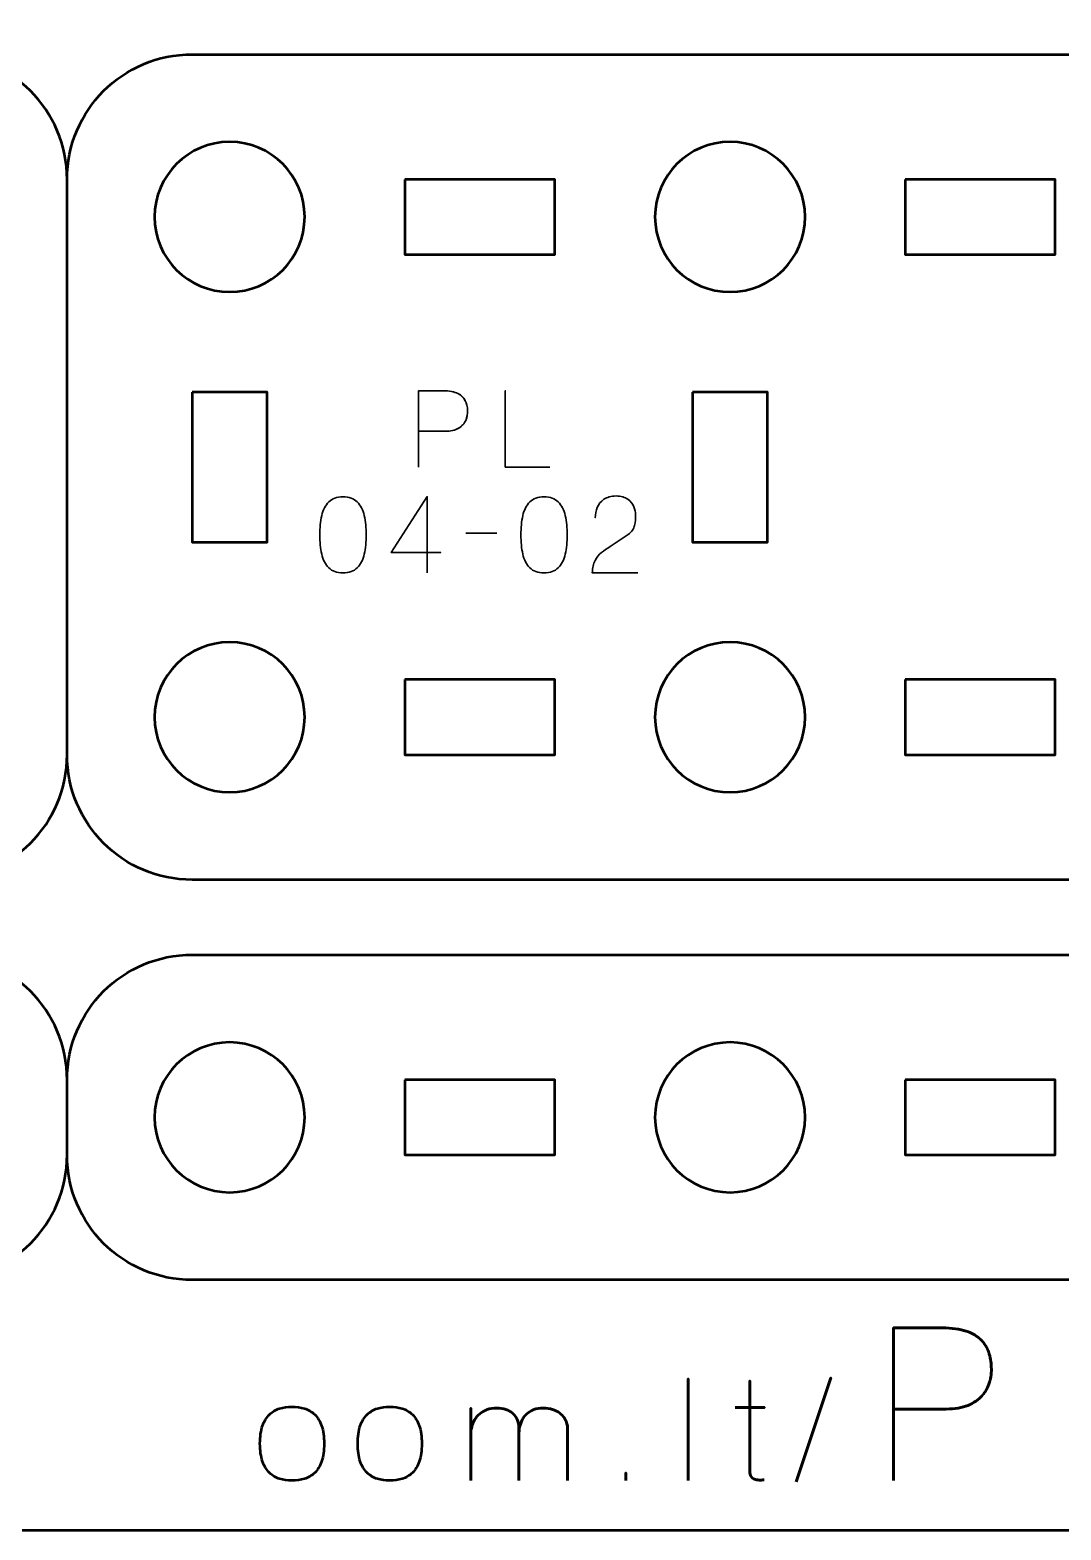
# Model space of a CAD drawing. Header units: centimetres. Extents: x -17.9 to -3.1, y -25.3 to -4.3.
# Drawn here: x -10.65 to -6.53, y -25.35 to -19.35 of the extents above; entities that cross this region are included whole.
import ezdxf

# ---------------------------------------------------------------- set-up
doc = ezdxf.new("R2010")
doc.units = ezdxf.units.CM
doc.header["$MEASUREMENT"] = 0
doc.layers.add('Layer 1', color=7, linetype='Continuous')

msp = doc.modelspace()

# ---------------------------------------------------------------- linework, layer by layer
at = {"layer": 'Layer 1', "color": 22, "lineweight": 53}
msp.add_open_spline([(-17.90003, -24.8499), (-17.90003, -24.8499), (-17.90003, -4.84994), (-17.90003, -4.84994), (-17.90003, -4.84994), (-17.90003, -4.57297), (-17.67694, -4.34998), (-17.39994, -4.34998), (-17.39994, -4.34998), (-17.39994, -4.34998), (-3.60007, -4.34998), (-3.60007, -4.34998), (-3.60007, -4.34998), (-3.32293, -4.34998), (-3.09997, -4.57297), (-3.09997, -4.84994), (-3.09997, -4.84994), (-3.09997, -4.84994), (-3.09997, -24.8499), (-3.09997, -24.8499), (-3.09997, -24.8499), (-3.09997, -25.1269), (-3.32293, -25.34999), (-3.60007, -25.34999), (-3.60007, -25.34999), (-3.60007, -25.34999), (-17.39994, -25.34999), (-17.39994, -25.34999), (-17.39994, -25.34999), (-17.67694, -25.34999), (-17.90003, -25.1269), (-17.90003, -24.8499)], degree=3, knots=[0, 0, 0, 0, 0.125, 0.125, 0.125, 0.125, 0.25, 0.25, 0.25, 0.25, 0.375, 0.375, 0.375, 0.375, 0.5, 0.5, 0.5, 0.5, 0.625, 0.625, 0.625, 0.625, 0.75, 0.75, 0.75, 0.75, 0.875, 0.875, 0.875, 0.875, 1, 1, 1, 1], dxfattribs=at)
at = {"layer": 'Layer 1', "color": 2, "lineweight": 53}
for points, knots in [([(-17.29992, -19.45002), (-17.29992, -19.45002), (-10.99996, -19.45002), (-10.99996, -19.45002), (-10.99996, -19.45002), (-10.72299, -19.45002), (-10.5, -19.67312), (-10.5, -19.95012), (-10.5, -19.95012), (-10.5, -19.95012), (-10.5, -22.25004), (-10.5, -22.25004), (-10.5, -22.25004), (-10.5, -22.52705), (-10.72299, -22.75), (-10.99996, -22.75), (-10.99996, -22.75), (-10.99996, -22.75), (-17.29992, -22.75), (-17.29992, -22.75), (-17.29992, -22.75), (-17.57692, -22.75), (-17.80001, -22.52705), (-17.80001, -22.25004), (-17.80001, -22.25004), (-17.80001, -22.25004), (-17.80001, -19.95012), (-17.80001, -19.95012), (-17.80001, -19.95012), (-17.80001, -19.67312), (-17.57692, -19.45002), (-17.29992, -19.45002)], [0, 0, 0, 0, 0.125, 0.125, 0.125, 0.125, 0.25, 0.25, 0.25, 0.25, 0.375, 0.375, 0.375, 0.375, 0.5, 0.5, 0.5, 0.5, 0.625, 0.625, 0.625, 0.625, 0.75, 0.75, 0.75, 0.75, 0.875, 0.875, 0.875, 0.875, 1, 1, 1, 1]), ([(-10.50001, -19.95012), (-10.50001, -19.67312), (-10.27692, -19.45002), (-9.99992, -19.45002), (-9.99992, -19.45002), (-9.99992, -19.45002), (-3.69996, -19.45002), (-3.69996, -19.45002), (-3.69996, -19.45002), (-3.42299, -19.45002), (-3.2, -19.67312), (-3.2, -19.95012), (-3.2, -19.95012), (-3.2, -19.95012), (-3.2, -22.25004), (-3.2, -22.25004), (-3.2, -22.25004), (-3.2, -22.52705), (-3.42299, -22.75), (-3.69996, -22.75), (-3.69996, -22.75), (-3.69996, -22.75), (-9.99992, -22.75), (-9.99992, -22.75), (-9.99992, -22.75), (-10.27692, -22.75), (-10.50001, -22.52705), (-10.50001, -22.25004)], [0, 0, 0, 0, 0.1428571, 0.1428571, 0.1428571, 0.1428571, 0.2857143, 0.2857143, 0.2857143, 0.2857143, 0.4285714, 0.4285714, 0.4285714, 0.4285714, 0.5714286, 0.5714286, 0.5714286, 0.5714286, 0.7142857, 0.7142857, 0.7142857, 0.7142857, 0.8571429, 0.8571429, 0.8571429, 0.8571429, 1, 1, 1, 1]), ([(-17.29992, -23.05), (-17.29992, -23.05), (-10.99995, -23.05), (-10.99995, -23.05), (-10.99995, -23.05), (-10.72298, -23.05), (-10.49999, -23.27309), (-10.49999, -23.55009), (-10.49999, -23.55009), (-10.49999, -23.55009), (-10.49999, -23.8501), (-10.49999, -23.8501), (-10.49999, -23.8501), (-10.49999, -24.12706), (-10.72298, -24.35002), (-10.99995, -24.35002), (-10.99995, -24.35002), (-10.99995, -24.35002), (-17.29992, -24.35002), (-17.29992, -24.35002), (-17.29992, -24.35002), (-17.57692, -24.35002), (-17.80001, -24.12706), (-17.80001, -23.8501), (-17.80001, -23.8501), (-17.80001, -23.8501), (-17.80001, -23.55009), (-17.80001, -23.55009), (-17.80001, -23.55009), (-17.80001, -23.27309), (-17.57692, -23.05), (-17.29992, -23.05)], [0, 0, 0, 0, 0.125, 0.125, 0.125, 0.125, 0.25, 0.25, 0.25, 0.25, 0.375, 0.375, 0.375, 0.375, 0.5, 0.5, 0.5, 0.5, 0.625, 0.625, 0.625, 0.625, 0.75, 0.75, 0.75, 0.75, 0.875, 0.875, 0.875, 0.875, 1, 1, 1, 1]), ([(-10.50001, -23.55009), (-10.50001, -23.27309), (-10.27692, -23.05), (-9.99992, -23.05), (-9.99992, -23.05), (-9.99992, -23.05), (-3.69995, -23.05), (-3.69995, -23.05), (-3.69995, -23.05), (-3.42298, -23.05), (-3.19999, -23.27309), (-3.19999, -23.55009), (-3.19999, -23.55009), (-3.19999, -23.55009), (-3.19999, -23.8501), (-3.19999, -23.8501), (-3.19999, -23.8501), (-3.19999, -24.12706), (-3.42298, -24.35002), (-3.69995, -24.35002), (-3.69995, -24.35002), (-3.69995, -24.35002), (-9.99992, -24.35002), (-9.99992, -24.35002), (-9.99992, -24.35002), (-10.27692, -24.35002), (-10.50001, -24.12706), (-10.50001, -23.8501)], [0, 0, 0, 0, 0.1428571, 0.1428571, 0.1428571, 0.1428571, 0.2857143, 0.2857143, 0.2857143, 0.2857143, 0.4285714, 0.4285714, 0.4285714, 0.4285714, 0.5714286, 0.5714286, 0.5714286, 0.5714286, 0.7142857, 0.7142857, 0.7142857, 0.7142857, 0.8571429, 0.8571429, 0.8571429, 0.8571429, 1, 1, 1, 1])]:
    msp.add_open_spline(points, degree=3, knots=knots, dxfattribs=at)
at = {"layer": 'Layer 1', "lineweight": 53}
for points in [[(-9.54998, -20.10005), (-9.54998, -20.26582), (-9.68421, -20.40005), (-9.84999, -20.40005), (-9.84999, -20.40005), (-10.01565, -20.40005), (-10.14999, -20.26582), (-10.14999, -20.10005), (-10.14999, -20.10005), (-10.14999, -19.93439), (-10.01565, -19.80005), (-9.84999, -19.80005), (-9.84999, -19.80005), (-9.68421, -19.80005), (-9.54998, -19.93439), (-9.54998, -20.10005)], [(-7.54992, -20.10005), (-7.54992, -20.26582), (-7.68429, -20.40005), (-7.84992, -20.40005), (-7.84992, -20.40005), (-8.01569, -20.40005), (-8.14992, -20.26582), (-8.14992, -20.10005), (-8.14992, -20.10005), (-8.14992, -19.93439), (-8.01569, -19.80005), (-7.84992, -19.80005), (-7.84992, -19.80005), (-7.68429, -19.80005), (-7.54992, -19.93439), (-7.54992, -20.10005)], [(-9.14997, -19.95012), (-9.14997, -19.95012), (-8.54997, -19.95012), (-8.54997, -19.95012), (-8.54997, -19.95012), (-8.54997, -19.95012), (-8.54997, -20.25012), (-8.54997, -20.25012), (-8.54997, -20.25012), (-8.54997, -20.25012), (-9.14997, -20.25012), (-9.14997, -20.25012), (-9.14997, -20.25012), (-9.14997, -20.25012), (-9.14997, -19.95012), (-9.14997, -19.95012)], [(-7.15001, -19.95012), (-7.15001, -19.95012), (-6.55001, -19.95012), (-6.55001, -19.95012), (-6.55001, -19.95012), (-6.55001, -19.95012), (-6.55001, -20.25012), (-6.55001, -20.25012), (-6.55001, -20.25012), (-6.55001, -20.25012), (-7.15001, -20.25012), (-7.15001, -20.25012), (-7.15001, -20.25012), (-7.15001, -20.25012), (-7.15001, -19.95012), (-7.15001, -19.95012)], [(-9.99992, -20.80007), (-9.99992, -20.80007), (-9.69991, -20.80007), (-9.69991, -20.80007), (-9.69991, -20.80007), (-9.69991, -20.80007), (-9.69991, -21.40006), (-9.69991, -21.40006), (-9.69991, -21.40006), (-9.69991, -21.40006), (-9.99992, -21.40006), (-9.99992, -21.40006), (-9.99992, -21.40006), (-9.99992, -21.40006), (-9.99992, -20.80007), (-9.99992, -20.80007)], [(-7.99999, -20.80007), (-7.99999, -20.80007), (-7.69999, -20.80007), (-7.69999, -20.80007), (-7.69999, -20.80007), (-7.69999, -20.80007), (-7.69999, -21.40006), (-7.69999, -21.40006), (-7.69999, -21.40006), (-7.69999, -21.40006), (-7.99999, -21.40006), (-7.99999, -21.40006), (-7.99999, -21.40006), (-7.99999, -21.40006), (-7.99999, -20.80007), (-7.99999, -20.80007)], [(-9.54998, -22.10011), (-9.54998, -22.26574), (-9.68421, -22.40012), (-9.84999, -22.40012), (-9.84999, -22.40012), (-10.01565, -22.40012), (-10.14999, -22.26574), (-10.14999, -22.10011), (-10.14999, -22.10011), (-10.14999, -21.93434), (-10.01565, -21.80011), (-9.84999, -21.80011), (-9.84999, -21.80011), (-9.68421, -21.80011), (-9.54998, -21.93434), (-9.54998, -22.10011)], [(-7.54992, -22.10011), (-7.54992, -22.26574), (-7.68429, -22.40012), (-7.84992, -22.40012), (-7.84992, -22.40012), (-8.01569, -22.40012), (-8.14992, -22.26574), (-8.14992, -22.10011), (-8.14992, -22.10011), (-8.14992, -21.93434), (-8.01569, -21.80011), (-7.84992, -21.80011), (-7.84992, -21.80011), (-7.68429, -21.80011), (-7.54992, -21.93434), (-7.54992, -22.10011)], [(-9.14997, -21.95004), (-9.14997, -21.95004), (-8.54997, -21.95004), (-8.54997, -21.95004), (-8.54997, -21.95004), (-8.54997, -21.95004), (-8.54997, -22.25004), (-8.54997, -22.25004), (-8.54997, -22.25004), (-8.54997, -22.25004), (-9.14997, -22.25004), (-9.14997, -22.25004), (-9.14997, -22.25004), (-9.14997, -22.25004), (-9.14997, -21.95004), (-9.14997, -21.95004)], [(-7.15001, -21.95004), (-7.15001, -21.95004), (-6.55001, -21.95004), (-6.55001, -21.95004), (-6.55001, -21.95004), (-6.55001, -21.95004), (-6.55001, -22.25004), (-6.55001, -22.25004), (-6.55001, -22.25004), (-6.55001, -22.25004), (-7.15001, -22.25004), (-7.15001, -22.25004), (-7.15001, -22.25004), (-7.15001, -22.25004), (-7.15001, -21.95004), (-7.15001, -21.95004)], [(-9.54998, -23.70002), (-9.54998, -23.8658), (-9.68421, -24.00003), (-9.84999, -24.00003), (-9.84999, -24.00003), (-10.01565, -24.00003), (-10.14999, -23.8658), (-10.14999, -23.70002), (-10.14999, -23.70002), (-10.14999, -23.53436), (-10.01565, -23.40002), (-9.84999, -23.40002), (-9.84999, -23.40002), (-9.68421, -23.40002), (-9.54998, -23.53436), (-9.54998, -23.70002)], [(-7.54991, -23.70002), (-7.54991, -23.8658), (-7.68428, -24.00003), (-7.84991, -24.00003), (-7.84991, -24.00003), (-8.01568, -24.00003), (-8.14991, -23.8658), (-8.14991, -23.70002), (-8.14991, -23.70002), (-8.14991, -23.53436), (-8.01568, -23.40002), (-7.84991, -23.40002), (-7.84991, -23.40002), (-7.68428, -23.40002), (-7.54991, -23.53436), (-7.54991, -23.70002)], [(-9.14997, -23.55009), (-9.14997, -23.55009), (-8.54996, -23.55009), (-8.54996, -23.55009), (-8.54996, -23.55009), (-8.54996, -23.55009), (-8.54996, -23.8501), (-8.54996, -23.8501), (-8.54996, -23.8501), (-8.54996, -23.8501), (-9.14997, -23.8501), (-9.14997, -23.8501), (-9.14997, -23.8501), (-9.14997, -23.8501), (-9.14997, -23.55009), (-9.14997, -23.55009)], [(-7.15, -23.55009), (-7.15, -23.55009), (-6.55001, -23.55009), (-6.55001, -23.55009), (-6.55001, -23.55009), (-6.55001, -23.55009), (-6.55001, -23.8501), (-6.55001, -23.8501), (-6.55001, -23.8501), (-6.55001, -23.8501), (-7.15, -23.8501), (-7.15, -23.8501), (-7.15, -23.8501), (-7.15, -23.8501), (-7.15, -23.55009), (-7.15, -23.55009)]]:
    msp.add_open_spline(points, degree=3, knots=[0, 0, 0, 0, 0.25, 0.25, 0.25, 0.25, 0.5, 0.5, 0.5, 0.5, 0.75, 0.75, 0.75, 0.75, 1, 1, 1, 1], dxfattribs=at)
at = {"layer": 'Layer 1', "color": 40, "lineweight": 30}
for points, knots in [([(-9.09455, -21.10006), (-9.09455, -21.10006), (-9.09455, -20.79485), (-9.09455, -20.79485), (-9.09455, -20.79485), (-9.09455, -20.79485), (-8.99725, -20.79485), (-8.99725, -20.79485), (-8.99725, -20.79485), (-8.97164, -20.79513), (-8.95164, -20.79883), (-8.93745, -20.80599), (-8.93745, -20.80599), (-8.92356, -20.8133), (-8.91375, -20.82282), (-8.9081, -20.83467), (-8.9081, -20.83467), (-8.9026, -20.84653), (-8.89957, -20.85933), (-8.899, -20.87313), (-8.899, -20.87313), (-8.89833, -20.88717), (-8.90066, -20.90054), (-8.90616, -20.9132), (-8.90616, -20.9132), (-8.9117, -20.9259), (-8.92119, -20.93638), (-8.93442, -20.94449), (-8.93442, -20.94449), (-8.94793, -20.95264), (-8.96614, -20.95677), (-8.98928, -20.95705), (-8.98928, -20.95705), (-8.98928, -20.95705), (-9.09455, -20.95705), (-9.09455, -20.95705), (-9.09455, -20.95705), (-9.09455, -20.95705), (-8.98928, -20.95705), (-8.98928, -20.95705), (-8.98928, -20.95705), (-8.96652, -20.95677), (-8.9485, -20.95264), (-8.93499, -20.94449), (-8.93499, -20.94449), (-8.92161, -20.93638), (-8.91209, -20.9259), (-8.90645, -20.9132), (-8.90645, -20.9132), (-8.90094, -20.90054), (-8.89847, -20.88717), (-8.899, -20.87313), (-8.899, -20.87313), (-8.89957, -20.85933), (-8.9026, -20.84653), (-8.90824, -20.83467), (-8.90824, -20.83467), (-8.91403, -20.82282), (-8.92394, -20.8133), (-8.93788, -20.80599), (-8.93788, -20.80599), (-8.95206, -20.79883), (-8.97192, -20.79513), (-8.99725, -20.79485), (-8.99725, -20.79485), (-8.99725, -20.79485), (-9.09455, -20.79485), (-9.09455, -20.79485), (-9.09455, -20.79485), (-9.09455, -20.79485), (-9.09455, -21.10006), (-9.09455, -21.10006)], [0, 0, 0, 0, 0.0555556, 0.0555556, 0.0555556, 0.0555556, 0.1111111, 0.1111111, 0.1111111, 0.1111111, 0.1666667, 0.1666667, 0.1666667, 0.1666667, 0.2222222, 0.2222222, 0.2222222, 0.2222222, 0.2777778, 0.2777778, 0.2777778, 0.2777778, 0.3333333, 0.3333333, 0.3333333, 0.3333333, 0.3888889, 0.3888889, 0.3888889, 0.3888889, 0.4444444, 0.4444444, 0.4444444, 0.4444444, 0.5, 0.5, 0.5, 0.5, 0.5555556, 0.5555556, 0.5555556, 0.5555556, 0.6111111, 0.6111111, 0.6111111, 0.6111111, 0.6666667, 0.6666667, 0.6666667, 0.6666667, 0.7222222, 0.7222222, 0.7222222, 0.7222222, 0.7777778, 0.7777778, 0.7777778, 0.7777778, 0.8333333, 0.8333333, 0.8333333, 0.8333333, 0.8888889, 0.8888889, 0.8888889, 0.8888889, 0.9444444, 0.9444444, 0.9444444, 0.9444444, 1, 1, 1, 1]), ([(-8.56994, -21.10006), (-8.56994, -21.10006), (-8.74813, -21.10006), (-8.74813, -21.10006), (-8.74813, -21.10006), (-8.74813, -21.10006), (-8.74813, -20.79485), (-8.74813, -20.79485), (-8.74813, -20.79485), (-8.74813, -20.79485), (-8.74813, -21.10006), (-8.74813, -21.10006), (-8.74813, -21.10006), (-8.74813, -21.10006), (-8.56994, -21.10006), (-8.56994, -21.10006)], [0, 0, 0, 0, 0.25, 0.25, 0.25, 0.25, 0.5, 0.5, 0.5, 0.5, 0.75, 0.75, 0.75, 0.75, 1, 1, 1, 1]), ([(-9.39702, -21.52339), (-9.3725, -21.52315), (-9.35349, -21.51623), (-9.33997, -21.50272), (-9.33997, -21.50272), (-9.3266, -21.48924), (-9.31726, -21.47104), (-9.312, -21.44804), (-9.312, -21.44804), (-9.30692, -21.42514), (-9.30441, -21.39953), (-9.3047, -21.37099), (-9.3047, -21.37099), (-9.30441, -21.34288), (-9.30692, -21.31726), (-9.312, -21.29423), (-9.312, -21.29423), (-9.31726, -21.27151), (-9.3266, -21.25331), (-9.33997, -21.23951), (-9.33997, -21.23951), (-9.35349, -21.22604), (-9.3725, -21.21898), (-9.39702, -21.21859), (-9.39702, -21.21859), (-9.42171, -21.21898), (-9.44073, -21.22604), (-9.4541, -21.23951), (-9.4541, -21.23951), (-9.46757, -21.25331), (-9.47682, -21.27151), (-9.48193, -21.29423), (-9.48193, -21.29423), (-9.48715, -21.31726), (-9.48962, -21.34288), (-9.48923, -21.37099), (-9.48923, -21.37099), (-9.48962, -21.39953), (-9.48715, -21.42514), (-9.48193, -21.44804), (-9.48193, -21.44804), (-9.47682, -21.47104), (-9.46757, -21.48924), (-9.4541, -21.50272), (-9.4541, -21.50272), (-9.44073, -21.51623), (-9.42171, -21.52315), (-9.39702, -21.52339)], [0, 0, 0, 0, 0.0833333, 0.0833333, 0.0833333, 0.0833333, 0.1666667, 0.1666667, 0.1666667, 0.1666667, 0.25, 0.25, 0.25, 0.25, 0.3333333, 0.3333333, 0.3333333, 0.3333333, 0.4166667, 0.4166667, 0.4166667, 0.4166667, 0.5, 0.5, 0.5, 0.5, 0.5833333, 0.5833333, 0.5833333, 0.5833333, 0.6666667, 0.6666667, 0.6666667, 0.6666667, 0.75, 0.75, 0.75, 0.75, 0.8333333, 0.8333333, 0.8333333, 0.8333333, 0.9166667, 0.9166667, 0.9166667, 0.9166667, 1, 1, 1, 1]), ([(-9.39702, -21.52339), (-9.3725, -21.52315), (-9.35349, -21.51623), (-9.33997, -21.50272), (-9.33997, -21.50272), (-9.3266, -21.48924), (-9.31726, -21.47104), (-9.312, -21.44804), (-9.312, -21.44804), (-9.30692, -21.42514), (-9.30441, -21.39953), (-9.3047, -21.37099), (-9.3047, -21.37099), (-9.30441, -21.34288), (-9.30692, -21.31726), (-9.312, -21.29423), (-9.312, -21.29423), (-9.31726, -21.27151), (-9.3266, -21.25331), (-9.33997, -21.23951), (-9.33997, -21.23951), (-9.35349, -21.22604), (-9.3725, -21.21898), (-9.39702, -21.21859), (-9.39702, -21.21859), (-9.42171, -21.21898), (-9.44073, -21.22604), (-9.4541, -21.23951), (-9.4541, -21.23951), (-9.46757, -21.25331), (-9.47682, -21.27151), (-9.48193, -21.29423), (-9.48193, -21.29423), (-9.48715, -21.31726), (-9.48962, -21.34288), (-9.48923, -21.37099), (-9.48923, -21.37099), (-9.48962, -21.39953), (-9.48715, -21.42514), (-9.48193, -21.44804), (-9.48193, -21.44804), (-9.47682, -21.47104), (-9.46757, -21.48924), (-9.4541, -21.50272), (-9.4541, -21.50272), (-9.44073, -21.51623), (-9.42171, -21.52315), (-9.39702, -21.52339)], [0, 0, 0, 0, 0.0833333, 0.0833333, 0.0833333, 0.0833333, 0.1666667, 0.1666667, 0.1666667, 0.1666667, 0.25, 0.25, 0.25, 0.25, 0.3333333, 0.3333333, 0.3333333, 0.3333333, 0.4166667, 0.4166667, 0.4166667, 0.4166667, 0.5, 0.5, 0.5, 0.5, 0.5833333, 0.5833333, 0.5833333, 0.5833333, 0.6666667, 0.6666667, 0.6666667, 0.6666667, 0.75, 0.75, 0.75, 0.75, 0.8333333, 0.8333333, 0.8333333, 0.8333333, 0.9166667, 0.9166667, 0.9166667, 0.9166667, 1, 1, 1, 1]), ([(-9.06012, -21.52339), (-9.06012, -21.52339), (-9.06012, -21.21817), (-9.06012, -21.21817), (-9.06012, -21.21817), (-9.06012, -21.21817), (-9.20398, -21.44211), (-9.20398, -21.44211), (-9.20398, -21.44211), (-9.20398, -21.44211), (-9.00596, -21.44211), (-9.00596, -21.44211), (-9.00596, -21.44211), (-9.00596, -21.44211), (-9.20398, -21.44211), (-9.20398, -21.44211), (-9.20398, -21.44211), (-9.20398, -21.44211), (-9.06012, -21.21817), (-9.06012, -21.21817), (-9.06012, -21.21817), (-9.06012, -21.21817), (-9.06012, -21.52339), (-9.06012, -21.52339)], [0, 0, 0, 0, 0.1666667, 0.1666667, 0.1666667, 0.1666667, 0.3333333, 0.3333333, 0.3333333, 0.3333333, 0.5, 0.5, 0.5, 0.5, 0.6666667, 0.6666667, 0.6666667, 0.6666667, 0.8333333, 0.8333333, 0.8333333, 0.8333333, 1, 1, 1, 1]), ([(-8.59337, -21.52339), (-8.56885, -21.52315), (-8.54983, -21.51623), (-8.53632, -21.50272), (-8.53632, -21.50272), (-8.52295, -21.48924), (-8.5136, -21.47104), (-8.50835, -21.44804), (-8.50835, -21.44804), (-8.50327, -21.42514), (-8.50076, -21.39953), (-8.50104, -21.37099), (-8.50104, -21.37099), (-8.50076, -21.34288), (-8.50327, -21.31726), (-8.50835, -21.29423), (-8.50835, -21.29423), (-8.5136, -21.27151), (-8.52295, -21.25331), (-8.53632, -21.23951), (-8.53632, -21.23951), (-8.54983, -21.22604), (-8.56885, -21.21898), (-8.59337, -21.21859), (-8.59337, -21.21859), (-8.61802, -21.21898), (-8.63707, -21.22604), (-8.65041, -21.23951), (-8.65041, -21.23951), (-8.66392, -21.25331), (-8.67316, -21.27151), (-8.67824, -21.29423), (-8.67824, -21.29423), (-8.6835, -21.31726), (-8.68597, -21.34288), (-8.68558, -21.37099), (-8.68558, -21.37099), (-8.68597, -21.39953), (-8.6835, -21.42514), (-8.67824, -21.44804), (-8.67824, -21.44804), (-8.67316, -21.47104), (-8.66392, -21.48924), (-8.65041, -21.50272), (-8.65041, -21.50272), (-8.63707, -21.51623), (-8.61802, -21.52315), (-8.59337, -21.52339)], [0, 0, 0, 0, 0.0833333, 0.0833333, 0.0833333, 0.0833333, 0.1666667, 0.1666667, 0.1666667, 0.1666667, 0.25, 0.25, 0.25, 0.25, 0.3333333, 0.3333333, 0.3333333, 0.3333333, 0.4166667, 0.4166667, 0.4166667, 0.4166667, 0.5, 0.5, 0.5, 0.5, 0.5833333, 0.5833333, 0.5833333, 0.5833333, 0.6666667, 0.6666667, 0.6666667, 0.6666667, 0.75, 0.75, 0.75, 0.75, 0.8333333, 0.8333333, 0.8333333, 0.8333333, 0.9166667, 0.9166667, 0.9166667, 0.9166667, 1, 1, 1, 1]), ([(-8.59337, -21.52339), (-8.56885, -21.52315), (-8.54983, -21.51623), (-8.53632, -21.50272), (-8.53632, -21.50272), (-8.52295, -21.48924), (-8.5136, -21.47104), (-8.50835, -21.44804), (-8.50835, -21.44804), (-8.50327, -21.42514), (-8.50076, -21.39953), (-8.50104, -21.37099), (-8.50104, -21.37099), (-8.50076, -21.34288), (-8.50327, -21.31726), (-8.50835, -21.29423), (-8.50835, -21.29423), (-8.5136, -21.27151), (-8.52295, -21.25331), (-8.53632, -21.23951), (-8.53632, -21.23951), (-8.54983, -21.22604), (-8.56885, -21.21898), (-8.59337, -21.21859), (-8.59337, -21.21859), (-8.61802, -21.21898), (-8.63707, -21.22604), (-8.65041, -21.23951), (-8.65041, -21.23951), (-8.66392, -21.25331), (-8.67316, -21.27151), (-8.67824, -21.29423), (-8.67824, -21.29423), (-8.6835, -21.31726), (-8.68597, -21.34288), (-8.68558, -21.37099), (-8.68558, -21.37099), (-8.68597, -21.39953), (-8.6835, -21.42514), (-8.67824, -21.44804), (-8.67824, -21.44804), (-8.67316, -21.47104), (-8.66392, -21.48924), (-8.65041, -21.50272), (-8.65041, -21.50272), (-8.63707, -21.51623), (-8.61802, -21.52315), (-8.59337, -21.52339)], [0, 0, 0, 0, 0.0833333, 0.0833333, 0.0833333, 0.0833333, 0.1666667, 0.1666667, 0.1666667, 0.1666667, 0.25, 0.25, 0.25, 0.25, 0.3333333, 0.3333333, 0.3333333, 0.3333333, 0.4166667, 0.4166667, 0.4166667, 0.4166667, 0.5, 0.5, 0.5, 0.5, 0.5833333, 0.5833333, 0.5833333, 0.5833333, 0.6666667, 0.6666667, 0.6666667, 0.6666667, 0.75, 0.75, 0.75, 0.75, 0.8333333, 0.8333333, 0.8333333, 0.8333333, 0.9166667, 0.9166667, 0.9166667, 0.9166667, 1, 1, 1, 1]), ([(-8.21868, -21.52339), (-8.21868, -21.52339), (-8.40033, -21.52339), (-8.40033, -21.52339), (-8.40033, -21.52339), (-8.39976, -21.50314), (-8.39602, -21.48674), (-8.38928, -21.47393), (-8.38928, -21.47393), (-8.38269, -21.46127), (-8.37411, -21.45065), (-8.36367, -21.44211), (-8.36367, -21.44211), (-8.35334, -21.43382), (-8.34201, -21.42571), (-8.32963, -21.41798), (-8.32963, -21.41798), (-8.32963, -21.41798), (-8.25727, -21.36976), (-8.25727, -21.36976), (-8.25727, -21.36976), (-8.24295, -21.35928), (-8.23427, -21.347), (-8.23124, -21.33325), (-8.23124, -21.33325), (-8.22835, -21.31945), (-8.22708, -21.30541), (-8.22764, -21.29091), (-8.22764, -21.29091), (-8.2275, -21.28114), (-8.22986, -21.27038), (-8.23452, -21.25867), (-8.23452, -21.25867), (-8.23935, -21.24724), (-8.24736, -21.23733), (-8.25865, -21.22879), (-8.25865, -21.22879), (-8.27008, -21.2205), (-8.28567, -21.21609), (-8.3055, -21.2157), (-8.3055, -21.2157), (-8.32561, -21.21609), (-8.34187, -21.2205), (-8.35401, -21.22893), (-8.35401, -21.22893), (-8.36628, -21.23747), (-8.3751, -21.24833), (-8.38046, -21.26146), (-8.38046, -21.26146), (-8.38597, -21.27479), (-8.38861, -21.28858), (-8.38847, -21.30277), (-8.38847, -21.30277), (-8.38861, -21.28858), (-8.38597, -21.27479), (-8.38046, -21.26146), (-8.38046, -21.26146), (-8.3751, -21.24833), (-8.36628, -21.23747), (-8.35401, -21.22893), (-8.35401, -21.22893), (-8.34187, -21.2205), (-8.32561, -21.21609), (-8.3055, -21.2157), (-8.3055, -21.2157), (-8.28567, -21.21609), (-8.27008, -21.2205), (-8.25865, -21.22879), (-8.25865, -21.22879), (-8.24736, -21.23733), (-8.23935, -21.24724), (-8.23452, -21.25867), (-8.23452, -21.25867), (-8.22986, -21.27038), (-8.2275, -21.28114), (-8.22764, -21.29091), (-8.22764, -21.29091), (-8.22708, -21.30541), (-8.22835, -21.31945), (-8.23124, -21.33325), (-8.23124, -21.33325), (-8.23427, -21.347), (-8.24295, -21.35928), (-8.25727, -21.36976), (-8.25727, -21.36976), (-8.25727, -21.36976), (-8.32963, -21.41798), (-8.32963, -21.41798), (-8.32963, -21.41798), (-8.34201, -21.42571), (-8.35334, -21.43382), (-8.36367, -21.44211), (-8.36367, -21.44211), (-8.37411, -21.45065), (-8.38269, -21.46127), (-8.38928, -21.47393), (-8.38928, -21.47393), (-8.39602, -21.48674), (-8.39976, -21.50314), (-8.40033, -21.52339), (-8.40033, -21.52339), (-8.40033, -21.52339), (-8.21868, -21.52339), (-8.21868, -21.52339)], [0, 0, 0, 0, 0.0384615, 0.0384615, 0.0384615, 0.0384615, 0.0769231, 0.0769231, 0.0769231, 0.0769231, 0.1153846, 0.1153846, 0.1153846, 0.1153846, 0.1538462, 0.1538462, 0.1538462, 0.1538462, 0.1923077, 0.1923077, 0.1923077, 0.1923077, 0.2307692, 0.2307692, 0.2307692, 0.2307692, 0.2692308, 0.2692308, 0.2692308, 0.2692308, 0.3076923, 0.3076923, 0.3076923, 0.3076923, 0.3461538, 0.3461538, 0.3461538, 0.3461538, 0.3846154, 0.3846154, 0.3846154, 0.3846154, 0.4230769, 0.4230769, 0.4230769, 0.4230769, 0.4615385, 0.4615385, 0.4615385, 0.4615385, 0.5, 0.5, 0.5, 0.5, 0.5384615, 0.5384615, 0.5384615, 0.5384615, 0.5769231, 0.5769231, 0.5769231, 0.5769231, 0.6153846, 0.6153846, 0.6153846, 0.6153846, 0.6538462, 0.6538462, 0.6538462, 0.6538462, 0.6923077, 0.6923077, 0.6923077, 0.6923077, 0.7307692, 0.7307692, 0.7307692, 0.7307692, 0.7692308, 0.7692308, 0.7692308, 0.7692308, 0.8076923, 0.8076923, 0.8076923, 0.8076923, 0.8461538, 0.8461538, 0.8461538, 0.8461538, 0.8846154, 0.8846154, 0.8846154, 0.8846154, 0.9230769, 0.9230769, 0.9230769, 0.9230769, 0.9615385, 0.9615385, 0.9615385, 0.9615385, 1, 1, 1, 1])]:
    msp.add_open_spline(points, degree=3, knots=knots, dxfattribs=at)
msp.add_open_spline([(-8.90549, -21.36383), (-8.90549, -21.36383), (-8.78231, -21.36383), (-8.78231, -21.36383)], degree=3, dxfattribs=at)
at = {"layer": 'Layer 1', "color": 30, "lineweight": 53}
for points, knots in [([(-7.19664, -25.15241), (-7.19664, -25.15241), (-7.19664, -24.54196), (-7.19664, -24.54196), (-7.19664, -24.54196), (-7.19664, -24.54196), (-7.00191, -24.54196), (-7.00191, -24.54196), (-7.00191, -24.54196), (-6.96296, -24.5421), (-6.93093, -24.54648), (-6.90567, -24.55494), (-6.90567, -24.55494), (-6.88055, -24.56327), (-6.86079, -24.57484), (-6.84654, -24.58952), (-6.84654, -24.58952), (-6.83229, -24.60405), (-6.82213, -24.6207), (-6.81592, -24.63947), (-6.81592, -24.63947), (-6.80985, -24.65824), (-6.80632, -24.67785), (-6.80548, -24.69859), (-6.80548, -24.69859), (-6.80449, -24.71934), (-6.80689, -24.73966), (-6.81253, -24.75941), (-6.81253, -24.75941), (-6.81832, -24.77917), (-6.82806, -24.79709), (-6.84203, -24.81318), (-6.84203, -24.81318), (-6.85585, -24.82926), (-6.87462, -24.84211), (-6.89819, -24.85156), (-6.89819, -24.85156), (-6.92175, -24.86116), (-6.95096, -24.86595), (-6.98582, -24.86624), (-6.98582, -24.86624), (-6.98582, -24.86624), (-7.19664, -24.86624), (-7.19664, -24.86624), (-7.19664, -24.86624), (-7.19664, -24.86624), (-6.98582, -24.86624), (-6.98582, -24.86624), (-6.98582, -24.86624), (-6.95167, -24.86595), (-6.92274, -24.86116), (-6.89932, -24.85156), (-6.89932, -24.85156), (-6.87575, -24.84211), (-6.85698, -24.82926), (-6.84287, -24.81318), (-6.84287, -24.81318), (-6.8289, -24.79709), (-6.81888, -24.77917), (-6.81296, -24.75941), (-6.81296, -24.75941), (-6.80703, -24.73966), (-6.80449, -24.71934), (-6.80548, -24.69859), (-6.80548, -24.69859), (-6.80632, -24.67785), (-6.80985, -24.65824), (-6.8162, -24.63947), (-6.8162, -24.63947), (-6.82241, -24.6207), (-6.83285, -24.60405), (-6.84711, -24.58952), (-6.84711, -24.58952), (-6.8615, -24.57484), (-6.88125, -24.56327), (-6.90637, -24.55494), (-6.90637, -24.55494), (-6.93163, -24.54648), (-6.96338, -24.5421), (-7.00191, -24.54196), (-7.00191, -24.54196), (-7.00191, -24.54196), (-7.19664, -24.54196), (-7.19664, -24.54196), (-7.19664, -24.54196), (-7.19664, -24.54196), (-7.19664, -25.15241), (-7.19664, -25.15241)], [0, 0, 0, 0, 0.0454545, 0.0454545, 0.0454545, 0.0454545, 0.0909091, 0.0909091, 0.0909091, 0.0909091, 0.1363636, 0.1363636, 0.1363636, 0.1363636, 0.1818182, 0.1818182, 0.1818182, 0.1818182, 0.2272727, 0.2272727, 0.2272727, 0.2272727, 0.2727273, 0.2727273, 0.2727273, 0.2727273, 0.3181818, 0.3181818, 0.3181818, 0.3181818, 0.3636364, 0.3636364, 0.3636364, 0.3636364, 0.4090909, 0.4090909, 0.4090909, 0.4090909, 0.4545455, 0.4545455, 0.4545455, 0.4545455, 0.5, 0.5, 0.5, 0.5, 0.5454545, 0.5454545, 0.5454545, 0.5454545, 0.5909091, 0.5909091, 0.5909091, 0.5909091, 0.6363636, 0.6363636, 0.6363636, 0.6363636, 0.6818182, 0.6818182, 0.6818182, 0.6818182, 0.7272727, 0.7272727, 0.7272727, 0.7272727, 0.7727273, 0.7727273, 0.7727273, 0.7727273, 0.8181818, 0.8181818, 0.8181818, 0.8181818, 0.8636364, 0.8636364, 0.8636364, 0.8636364, 0.9090909, 0.9090909, 0.9090909, 0.9090909, 0.9545455, 0.9545455, 0.9545455, 0.9545455, 1, 1, 1, 1]), ([(-8.01791, -25.15241), (-8.01791, -25.15241), (-8.01791, -24.74545), (-8.01791, -24.74545), (-8.01791, -24.74545), (-8.01791, -24.74545), (-8.01791, -25.15241), (-8.01791, -25.15241)], [0, 0, 0, 0, 0.5, 0.5, 0.5, 0.5, 1, 1, 1, 1]), ([(-7.71311, -25.14959), (-7.72007, -25.15015), (-7.72703, -25.15034), (-7.73381, -25.15015), (-7.73381, -25.15015), (-7.74058, -25.14996), (-7.7467, -25.14893), (-7.75225, -25.14686), (-7.75225, -25.14686), (-7.7578, -25.14488), (-7.76222, -25.14131), (-7.7656, -25.13623), (-7.7656, -25.13623), (-7.7689, -25.13115), (-7.77059, -25.12391), (-7.77068, -25.11459), (-7.77068, -25.11459), (-7.77068, -25.11017), (-7.77068, -25.10265), (-7.77068, -25.09211), (-7.77068, -25.09211), (-7.77068, -25.08148), (-7.77068, -25.06868), (-7.77068, -25.05354), (-7.77068, -25.05354), (-7.77068, -25.03839), (-7.77068, -25.02184), (-7.77068, -25.00387), (-7.77068, -25.00387), (-7.77068, -24.9859), (-7.77068, -24.96737), (-7.77068, -24.94818), (-7.77068, -24.94818), (-7.77068, -24.92899), (-7.77068, -24.91008), (-7.77068, -24.89136), (-7.77068, -24.89136), (-7.77068, -24.87264), (-7.77068, -24.85504), (-7.77068, -24.83849), (-7.77068, -24.83849), (-7.77068, -24.82193), (-7.77068, -24.80725), (-7.77068, -24.79456), (-7.77068, -24.79456), (-7.77068, -24.78176), (-7.77068, -24.77179), (-7.77068, -24.76445), (-7.77068, -24.76445), (-7.77068, -24.75721), (-7.77068, -24.75344), (-7.77068, -24.75335), (-7.77068, -24.75335), (-7.77068, -24.75344), (-7.77068, -24.75721), (-7.77068, -24.76445), (-7.77068, -24.76445), (-7.77068, -24.77179), (-7.77068, -24.78176), (-7.77068, -24.79456), (-7.77068, -24.79456), (-7.77068, -24.80725), (-7.77068, -24.82193), (-7.77068, -24.83849), (-7.77068, -24.83849), (-7.77068, -24.85504), (-7.77068, -24.87264), (-7.77068, -24.89136), (-7.77068, -24.89136), (-7.77068, -24.91008), (-7.77068, -24.92899), (-7.77068, -24.94818), (-7.77068, -24.94818), (-7.77068, -24.96737), (-7.77068, -24.9859), (-7.77068, -25.00387), (-7.77068, -25.00387), (-7.77068, -25.02184), (-7.77068, -25.03839), (-7.77068, -25.05354), (-7.77068, -25.05354), (-7.77068, -25.06868), (-7.77068, -25.08148), (-7.77068, -25.09211), (-7.77068, -25.09211), (-7.77068, -25.10265), (-7.77068, -25.11017), (-7.77068, -25.11459), (-7.77068, -25.11459), (-7.77059, -25.12391), (-7.7689, -25.13115), (-7.7656, -25.13623), (-7.7656, -25.13623), (-7.76222, -25.14131), (-7.7578, -25.14488), (-7.75225, -25.14686), (-7.75225, -25.14686), (-7.7467, -25.14893), (-7.74058, -25.14996), (-7.73381, -25.15015), (-7.73381, -25.15015), (-7.72703, -25.15034), (-7.72007, -25.15015), (-7.71311, -25.14959)], [0, 0, 0, 0, 0.0384615, 0.0384615, 0.0384615, 0.0384615, 0.0769231, 0.0769231, 0.0769231, 0.0769231, 0.1153846, 0.1153846, 0.1153846, 0.1153846, 0.1538462, 0.1538462, 0.1538462, 0.1538462, 0.1923077, 0.1923077, 0.1923077, 0.1923077, 0.2307692, 0.2307692, 0.2307692, 0.2307692, 0.2692308, 0.2692308, 0.2692308, 0.2692308, 0.3076923, 0.3076923, 0.3076923, 0.3076923, 0.3461538, 0.3461538, 0.3461538, 0.3461538, 0.3846154, 0.3846154, 0.3846154, 0.3846154, 0.4230769, 0.4230769, 0.4230769, 0.4230769, 0.4615385, 0.4615385, 0.4615385, 0.4615385, 0.5, 0.5, 0.5, 0.5, 0.5384615, 0.5384615, 0.5384615, 0.5384615, 0.5769231, 0.5769231, 0.5769231, 0.5769231, 0.6153846, 0.6153846, 0.6153846, 0.6153846, 0.6538462, 0.6538462, 0.6538462, 0.6538462, 0.6923077, 0.6923077, 0.6923077, 0.6923077, 0.7307692, 0.7307692, 0.7307692, 0.7307692, 0.7692308, 0.7692308, 0.7692308, 0.7692308, 0.8076923, 0.8076923, 0.8076923, 0.8076923, 0.8461538, 0.8461538, 0.8461538, 0.8461538, 0.8846154, 0.8846154, 0.8846154, 0.8846154, 0.9230769, 0.9230769, 0.9230769, 0.9230769, 0.9615385, 0.9615385, 0.9615385, 0.9615385, 1, 1, 1, 1]), ([(-7.58498, -25.15805), (-7.58498, -25.15805), (-7.44669, -24.7415), (-7.44669, -24.7415), (-7.44669, -24.7415), (-7.44669, -24.7415), (-7.58498, -25.15805), (-7.58498, -25.15805)], [0, 0, 0, 0, 0.5, 0.5, 0.5, 0.5, 1, 1, 1, 1]), ([(-9.6006, -25.15241), (-9.58282, -25.1525), (-9.56627, -25.15025), (-9.55084, -25.14545), (-9.55084, -25.14545), (-9.53541, -25.14065), (-9.52177, -25.13265), (-9.5101, -25.12146), (-9.5101, -25.12146), (-9.49834, -25.11027), (-9.48922, -25.09512), (-9.48254, -25.07593), (-9.48254, -25.07593), (-9.47596, -25.05683), (-9.47257, -25.03303), (-9.47247, -25.00453), (-9.47247, -25.00453), (-9.47257, -24.97612), (-9.47596, -24.95241), (-9.48254, -24.93341), (-9.48254, -24.93341), (-9.48922, -24.9144), (-9.49834, -24.89926), (-9.5101, -24.88806), (-9.5101, -24.88806), (-9.52177, -24.87696), (-9.53541, -24.86897), (-9.55084, -24.86417), (-9.55084, -24.86417), (-9.56627, -24.85937), (-9.58282, -24.85711), (-9.6006, -24.85721), (-9.6006, -24.85721), (-9.61819, -24.85711), (-9.63475, -24.85937), (-9.65018, -24.86417), (-9.65018, -24.86417), (-9.66561, -24.86897), (-9.67915, -24.87696), (-9.69091, -24.88806), (-9.69091, -24.88806), (-9.70267, -24.89926), (-9.71189, -24.9144), (-9.71857, -24.93341), (-9.71857, -24.93341), (-9.72525, -24.95241), (-9.72864, -24.97612), (-9.72873, -25.00453), (-9.72873, -25.00453), (-9.72864, -25.03303), (-9.72525, -25.05683), (-9.71857, -25.07593), (-9.71857, -25.07593), (-9.71189, -25.09512), (-9.70267, -25.11027), (-9.69091, -25.12146), (-9.69091, -25.12146), (-9.67915, -25.13265), (-9.66561, -25.14065), (-9.65018, -25.14545), (-9.65018, -25.14545), (-9.63475, -25.15025), (-9.61819, -25.1525), (-9.6006, -25.15241)], [0, 0, 0, 0, 0.0625, 0.0625, 0.0625, 0.0625, 0.125, 0.125, 0.125, 0.125, 0.1875, 0.1875, 0.1875, 0.1875, 0.25, 0.25, 0.25, 0.25, 0.3125, 0.3125, 0.3125, 0.3125, 0.375, 0.375, 0.375, 0.375, 0.4375, 0.4375, 0.4375, 0.4375, 0.5, 0.5, 0.5, 0.5, 0.5625, 0.5625, 0.5625, 0.5625, 0.625, 0.625, 0.625, 0.625, 0.6875, 0.6875, 0.6875, 0.6875, 0.75, 0.75, 0.75, 0.75, 0.8125, 0.8125, 0.8125, 0.8125, 0.875, 0.875, 0.875, 0.875, 0.9375, 0.9375, 0.9375, 0.9375, 1, 1, 1, 1]), ([(-9.6006, -25.15241), (-9.58282, -25.1525), (-9.56627, -25.15025), (-9.55084, -25.14545), (-9.55084, -25.14545), (-9.53541, -25.14065), (-9.52177, -25.13265), (-9.5101, -25.12146), (-9.5101, -25.12146), (-9.49834, -25.11027), (-9.48922, -25.09512), (-9.48254, -25.07593), (-9.48254, -25.07593), (-9.47596, -25.05683), (-9.47257, -25.03303), (-9.47247, -25.00453), (-9.47247, -25.00453), (-9.47257, -24.97612), (-9.47596, -24.95241), (-9.48254, -24.93341), (-9.48254, -24.93341), (-9.48922, -24.9144), (-9.49834, -24.89926), (-9.5101, -24.88806), (-9.5101, -24.88806), (-9.52177, -24.87696), (-9.53541, -24.86897), (-9.55084, -24.86417), (-9.55084, -24.86417), (-9.56627, -24.85937), (-9.58282, -24.85711), (-9.6006, -24.85721), (-9.6006, -24.85721), (-9.61819, -24.85711), (-9.63475, -24.85937), (-9.65018, -24.86417), (-9.65018, -24.86417), (-9.66561, -24.86897), (-9.67915, -24.87696), (-9.69091, -24.88806), (-9.69091, -24.88806), (-9.70267, -24.89926), (-9.71189, -24.9144), (-9.71857, -24.93341), (-9.71857, -24.93341), (-9.72525, -24.95241), (-9.72864, -24.97612), (-9.72873, -25.00453), (-9.72873, -25.00453), (-9.72864, -25.03303), (-9.72525, -25.05683), (-9.71857, -25.07593), (-9.71857, -25.07593), (-9.71189, -25.09512), (-9.70267, -25.11027), (-9.69091, -25.12146), (-9.69091, -25.12146), (-9.67915, -25.13265), (-9.66561, -25.14065), (-9.65018, -25.14545), (-9.65018, -25.14545), (-9.63475, -25.15025), (-9.61819, -25.1525), (-9.6006, -25.15241)], [0, 0, 0, 0, 0.0625, 0.0625, 0.0625, 0.0625, 0.125, 0.125, 0.125, 0.125, 0.1875, 0.1875, 0.1875, 0.1875, 0.25, 0.25, 0.25, 0.25, 0.3125, 0.3125, 0.3125, 0.3125, 0.375, 0.375, 0.375, 0.375, 0.4375, 0.4375, 0.4375, 0.4375, 0.5, 0.5, 0.5, 0.5, 0.5625, 0.5625, 0.5625, 0.5625, 0.625, 0.625, 0.625, 0.625, 0.6875, 0.6875, 0.6875, 0.6875, 0.75, 0.75, 0.75, 0.75, 0.8125, 0.8125, 0.8125, 0.8125, 0.875, 0.875, 0.875, 0.875, 0.9375, 0.9375, 0.9375, 0.9375, 1, 1, 1, 1]), ([(-9.21001, -25.15241), (-9.19223, -25.1525), (-9.17568, -25.15025), (-9.16025, -25.14545), (-9.16025, -25.14545), (-9.14482, -25.14065), (-9.13118, -25.13265), (-9.11951, -25.12146), (-9.11951, -25.12146), (-9.10775, -25.11027), (-9.09863, -25.09512), (-9.09195, -25.07593), (-9.09195, -25.07593), (-9.08537, -25.05683), (-9.08198, -25.03303), (-9.08188, -25.00453), (-9.08188, -25.00453), (-9.08198, -24.97612), (-9.08537, -24.95241), (-9.09195, -24.93341), (-9.09195, -24.93341), (-9.09863, -24.9144), (-9.10775, -24.89926), (-9.11951, -24.88806), (-9.11951, -24.88806), (-9.13118, -24.87696), (-9.14482, -24.86897), (-9.16025, -24.86417), (-9.16025, -24.86417), (-9.17568, -24.85937), (-9.19223, -24.85711), (-9.21001, -24.85721), (-9.21001, -24.85721), (-9.2276, -24.85711), (-9.24416, -24.85937), (-9.25959, -24.86417), (-9.25959, -24.86417), (-9.27502, -24.86897), (-9.28856, -24.87696), (-9.30032, -24.88806), (-9.30032, -24.88806), (-9.31208, -24.89926), (-9.3213, -24.9144), (-9.32798, -24.93341), (-9.32798, -24.93341), (-9.33466, -24.95241), (-9.33805, -24.97612), (-9.33814, -25.00453), (-9.33814, -25.00453), (-9.33805, -25.03303), (-9.33466, -25.05683), (-9.32798, -25.07593), (-9.32798, -25.07593), (-9.3213, -25.09512), (-9.31208, -25.11027), (-9.30032, -25.12146), (-9.30032, -25.12146), (-9.28856, -25.13265), (-9.27502, -25.14065), (-9.25959, -25.14545), (-9.25959, -25.14545), (-9.24416, -25.15025), (-9.2276, -25.1525), (-9.21001, -25.15241)], [0, 0, 0, 0, 0.0625, 0.0625, 0.0625, 0.0625, 0.125, 0.125, 0.125, 0.125, 0.1875, 0.1875, 0.1875, 0.1875, 0.25, 0.25, 0.25, 0.25, 0.3125, 0.3125, 0.3125, 0.3125, 0.375, 0.375, 0.375, 0.375, 0.4375, 0.4375, 0.4375, 0.4375, 0.5, 0.5, 0.5, 0.5, 0.5625, 0.5625, 0.5625, 0.5625, 0.625, 0.625, 0.625, 0.625, 0.6875, 0.6875, 0.6875, 0.6875, 0.75, 0.75, 0.75, 0.75, 0.8125, 0.8125, 0.8125, 0.8125, 0.875, 0.875, 0.875, 0.875, 0.9375, 0.9375, 0.9375, 0.9375, 1, 1, 1, 1]), ([(-9.21001, -25.15241), (-9.19223, -25.1525), (-9.17568, -25.15025), (-9.16025, -25.14545), (-9.16025, -25.14545), (-9.14482, -25.14065), (-9.13118, -25.13265), (-9.11951, -25.12146), (-9.11951, -25.12146), (-9.10775, -25.11027), (-9.09863, -25.09512), (-9.09195, -25.07593), (-9.09195, -25.07593), (-9.08537, -25.05683), (-9.08198, -25.03303), (-9.08188, -25.00453), (-9.08188, -25.00453), (-9.08198, -24.97612), (-9.08537, -24.95241), (-9.09195, -24.93341), (-9.09195, -24.93341), (-9.09863, -24.9144), (-9.10775, -24.89926), (-9.11951, -24.88806), (-9.11951, -24.88806), (-9.13118, -24.87696), (-9.14482, -24.86897), (-9.16025, -24.86417), (-9.16025, -24.86417), (-9.17568, -24.85937), (-9.19223, -24.85711), (-9.21001, -24.85721), (-9.21001, -24.85721), (-9.2276, -24.85711), (-9.24416, -24.85937), (-9.25959, -24.86417), (-9.25959, -24.86417), (-9.27502, -24.86897), (-9.28856, -24.87696), (-9.30032, -24.88806), (-9.30032, -24.88806), (-9.31208, -24.89926), (-9.3213, -24.9144), (-9.32798, -24.93341), (-9.32798, -24.93341), (-9.33466, -24.95241), (-9.33805, -24.97612), (-9.33814, -25.00453), (-9.33814, -25.00453), (-9.33805, -25.03303), (-9.33466, -25.05683), (-9.32798, -25.07593), (-9.32798, -25.07593), (-9.3213, -25.09512), (-9.31208, -25.11027), (-9.30032, -25.12146), (-9.30032, -25.12146), (-9.28856, -25.13265), (-9.27502, -25.14065), (-9.25959, -25.14545), (-9.25959, -25.14545), (-9.24416, -25.15025), (-9.2276, -25.1525), (-9.21001, -25.15241)], [0, 0, 0, 0, 0.0625, 0.0625, 0.0625, 0.0625, 0.125, 0.125, 0.125, 0.125, 0.1875, 0.1875, 0.1875, 0.1875, 0.25, 0.25, 0.25, 0.25, 0.3125, 0.3125, 0.3125, 0.3125, 0.375, 0.375, 0.375, 0.375, 0.4375, 0.4375, 0.4375, 0.4375, 0.5, 0.5, 0.5, 0.5, 0.5625, 0.5625, 0.5625, 0.5625, 0.625, 0.625, 0.625, 0.625, 0.6875, 0.6875, 0.6875, 0.6875, 0.75, 0.75, 0.75, 0.75, 0.8125, 0.8125, 0.8125, 0.8125, 0.875, 0.875, 0.875, 0.875, 0.9375, 0.9375, 0.9375, 0.9375, 1, 1, 1, 1]), ([(-8.69412, -25.15241), (-8.69412, -25.15232), (-8.69412, -25.14959), (-8.69412, -25.14423), (-8.69412, -25.14423), (-8.69412, -25.13896), (-8.69412, -25.13171), (-8.69412, -25.12259), (-8.69412, -25.12259), (-8.69412, -25.11337), (-8.69412, -25.10302), (-8.69412, -25.09136), (-8.69412, -25.09136), (-8.69412, -25.07979), (-8.69412, -25.06765), (-8.69412, -25.05486), (-8.69412, -25.05486), (-8.69412, -25.04216), (-8.69412, -25.02964), (-8.69412, -25.01723), (-8.69412, -25.01723), (-8.69412, -25.00481), (-8.69412, -24.99314), (-8.69412, -24.98242), (-8.69412, -24.98242), (-8.69412, -24.9716), (-8.69412, -24.96238), (-8.69412, -24.95457), (-8.69412, -24.95457), (-8.69412, -24.94686), (-8.69412, -24.94131), (-8.69412, -24.93792), (-8.69412, -24.93792), (-8.69402, -24.93265), (-8.69487, -24.92673), (-8.69647, -24.92024), (-8.69647, -24.92024), (-8.69807, -24.91365), (-8.7008, -24.90707), (-8.70465, -24.90048), (-8.70465, -24.90048), (-8.70851, -24.8938), (-8.71387, -24.88769), (-8.72055, -24.88204), (-8.72055, -24.88204), (-8.72732, -24.8764), (-8.73579, -24.87188), (-8.74595, -24.8684), (-8.74595, -24.8684), (-8.75621, -24.86492), (-8.76843, -24.86304), (-8.78273, -24.86285), (-8.78273, -24.86285), (-8.79703, -24.86285), (-8.80983, -24.86483), (-8.82102, -24.86878), (-8.82102, -24.86878), (-8.83231, -24.87282), (-8.842, -24.87837), (-8.85028, -24.88543), (-8.85028, -24.88543), (-8.85846, -24.89249), (-8.86533, -24.90058), (-8.87069, -24.90979), (-8.87069, -24.90979), (-8.87605, -24.91892), (-8.88001, -24.92861), (-8.88264, -24.93896), (-8.88264, -24.93896), (-8.88527, -24.94921), (-8.88659, -24.95965), (-8.88659, -24.9701), (-8.88659, -24.9701), (-8.88659, -24.95965), (-8.88527, -24.94921), (-8.88264, -24.93896), (-8.88264, -24.93896), (-8.88001, -24.92861), (-8.87605, -24.91892), (-8.87069, -24.90979), (-8.87069, -24.90979), (-8.86533, -24.90058), (-8.85846, -24.89249), (-8.85028, -24.88543), (-8.85028, -24.88543), (-8.842, -24.87837), (-8.83231, -24.87282), (-8.82102, -24.86878), (-8.82102, -24.86878), (-8.80983, -24.86483), (-8.79703, -24.86285), (-8.78273, -24.86285), (-8.78273, -24.86285), (-8.76843, -24.86304), (-8.75621, -24.86492), (-8.74595, -24.8684), (-8.74595, -24.8684), (-8.73579, -24.87188), (-8.72732, -24.8764), (-8.72055, -24.88204), (-8.72055, -24.88204), (-8.71387, -24.88769), (-8.70851, -24.8938), (-8.70465, -24.90048), (-8.70465, -24.90048), (-8.7008, -24.90707), (-8.69807, -24.91365), (-8.69647, -24.92024), (-8.69647, -24.92024), (-8.69487, -24.92673), (-8.69402, -24.93265), (-8.69412, -24.93792), (-8.69412, -24.93792), (-8.69412, -24.94131), (-8.69412, -24.94686), (-8.69412, -24.95457), (-8.69412, -24.95457), (-8.69412, -24.96238), (-8.69412, -24.9716), (-8.69412, -24.98242), (-8.69412, -24.98242), (-8.69412, -24.99314), (-8.69412, -25.00481), (-8.69412, -25.01723), (-8.69412, -25.01723), (-8.69412, -25.02964), (-8.69412, -25.04216), (-8.69412, -25.05486), (-8.69412, -25.05486), (-8.69412, -25.06765), (-8.69412, -25.07979), (-8.69412, -25.09136), (-8.69412, -25.09136), (-8.69412, -25.10302), (-8.69412, -25.11337), (-8.69412, -25.12259), (-8.69412, -25.12259), (-8.69412, -25.13171), (-8.69412, -25.13896), (-8.69412, -25.14423), (-8.69412, -25.14423), (-8.69412, -25.14959), (-8.69412, -25.15232), (-8.69412, -25.15241)], [0, 0, 0, 0, 0.0277778, 0.0277778, 0.0277778, 0.0277778, 0.0555556, 0.0555556, 0.0555556, 0.0555556, 0.0833333, 0.0833333, 0.0833333, 0.0833333, 0.1111111, 0.1111111, 0.1111111, 0.1111111, 0.1388889, 0.1388889, 0.1388889, 0.1388889, 0.1666667, 0.1666667, 0.1666667, 0.1666667, 0.1944444, 0.1944444, 0.1944444, 0.1944444, 0.2222222, 0.2222222, 0.2222222, 0.2222222, 0.25, 0.25, 0.25, 0.25, 0.2777778, 0.2777778, 0.2777778, 0.2777778, 0.3055556, 0.3055556, 0.3055556, 0.3055556, 0.3333333, 0.3333333, 0.3333333, 0.3333333, 0.3611111, 0.3611111, 0.3611111, 0.3611111, 0.3888889, 0.3888889, 0.3888889, 0.3888889, 0.4166667, 0.4166667, 0.4166667, 0.4166667, 0.4444444, 0.4444444, 0.4444444, 0.4444444, 0.4722222, 0.4722222, 0.4722222, 0.4722222, 0.5, 0.5, 0.5, 0.5, 0.5277778, 0.5277778, 0.5277778, 0.5277778, 0.5555556, 0.5555556, 0.5555556, 0.5555556, 0.5833333, 0.5833333, 0.5833333, 0.5833333, 0.6111111, 0.6111111, 0.6111111, 0.6111111, 0.6388889, 0.6388889, 0.6388889, 0.6388889, 0.6666667, 0.6666667, 0.6666667, 0.6666667, 0.6944444, 0.6944444, 0.6944444, 0.6944444, 0.7222222, 0.7222222, 0.7222222, 0.7222222, 0.75, 0.75, 0.75, 0.75, 0.7777778, 0.7777778, 0.7777778, 0.7777778, 0.8055556, 0.8055556, 0.8055556, 0.8055556, 0.8333333, 0.8333333, 0.8333333, 0.8333333, 0.8611111, 0.8611111, 0.8611111, 0.8611111, 0.8888889, 0.8888889, 0.8888889, 0.8888889, 0.9166667, 0.9166667, 0.9166667, 0.9166667, 0.9444444, 0.9444444, 0.9444444, 0.9444444, 0.9722222, 0.9722222, 0.9722222, 0.9722222, 1, 1, 1, 1]), ([(-8.88659, -25.15241), (-8.88659, -25.15241), (-8.88659, -24.86285), (-8.88659, -24.86285), (-8.88659, -24.86285), (-8.88659, -24.86285), (-8.88659, -25.15241), (-8.88659, -25.15241)], [0, 0, 0, 0, 0.5, 0.5, 0.5, 0.5, 1, 1, 1, 1]), ([(-8.49995, -25.15241), (-8.49995, -25.15232), (-8.49995, -25.14959), (-8.49995, -25.14423), (-8.49995, -25.14423), (-8.49995, -25.13896), (-8.49995, -25.13171), (-8.49995, -25.12259), (-8.49995, -25.12259), (-8.49995, -25.11337), (-8.49995, -25.10302), (-8.49995, -25.09136), (-8.49995, -25.09136), (-8.49995, -25.07979), (-8.49995, -25.06765), (-8.49995, -25.05486), (-8.49995, -25.05486), (-8.49995, -25.04216), (-8.49995, -25.02964), (-8.49995, -25.01723), (-8.49995, -25.01723), (-8.49995, -25.00481), (-8.49995, -24.99314), (-8.49995, -24.98242), (-8.49995, -24.98242), (-8.49995, -24.9716), (-8.49995, -24.96238), (-8.49995, -24.95457), (-8.49995, -24.95457), (-8.49995, -24.94686), (-8.49995, -24.94131), (-8.49995, -24.93792), (-8.49995, -24.93792), (-8.49995, -24.93265), (-8.50098, -24.92673), (-8.50315, -24.92024), (-8.50315, -24.92024), (-8.50522, -24.91365), (-8.5086, -24.90707), (-8.51331, -24.90048), (-8.51331, -24.90048), (-8.51792, -24.8938), (-8.52403, -24.88769), (-8.53156, -24.88204), (-8.53156, -24.88204), (-8.53908, -24.8764), (-8.54821, -24.87188), (-8.55893, -24.8684), (-8.55893, -24.8684), (-8.56966, -24.86492), (-8.58217, -24.86304), (-8.59647, -24.86285), (-8.59647, -24.86285), (-8.61077, -24.86285), (-8.62337, -24.86483), (-8.63419, -24.86878), (-8.63419, -24.86878), (-8.64492, -24.87282), (-8.65414, -24.87837), (-8.66185, -24.88543), (-8.66185, -24.88543), (-8.66947, -24.89249), (-8.67558, -24.90058), (-8.68038, -24.90979), (-8.68038, -24.90979), (-8.68518, -24.91892), (-8.68866, -24.92861), (-8.69082, -24.93896), (-8.69082, -24.93896), (-8.69308, -24.94921), (-8.69412, -24.95965), (-8.69412, -24.9701), (-8.69412, -24.9701), (-8.69412, -24.95965), (-8.69308, -24.94921), (-8.69082, -24.93896), (-8.69082, -24.93896), (-8.68866, -24.92861), (-8.68518, -24.91892), (-8.68038, -24.90979), (-8.68038, -24.90979), (-8.67558, -24.90058), (-8.66947, -24.89249), (-8.66185, -24.88543), (-8.66185, -24.88543), (-8.65414, -24.87837), (-8.64492, -24.87282), (-8.63419, -24.86878), (-8.63419, -24.86878), (-8.62337, -24.86483), (-8.61077, -24.86285), (-8.59647, -24.86285), (-8.59647, -24.86285), (-8.58217, -24.86304), (-8.56966, -24.86492), (-8.55893, -24.8684), (-8.55893, -24.8684), (-8.54821, -24.87188), (-8.53908, -24.8764), (-8.53156, -24.88204), (-8.53156, -24.88204), (-8.52403, -24.88769), (-8.51792, -24.8938), (-8.51331, -24.90048), (-8.51331, -24.90048), (-8.5086, -24.90707), (-8.50522, -24.91365), (-8.50315, -24.92024), (-8.50315, -24.92024), (-8.50098, -24.92673), (-8.49995, -24.93265), (-8.49995, -24.93792), (-8.49995, -24.93792), (-8.49995, -24.94131), (-8.49995, -24.94686), (-8.49995, -24.95457), (-8.49995, -24.95457), (-8.49995, -24.96238), (-8.49995, -24.9716), (-8.49995, -24.98242), (-8.49995, -24.98242), (-8.49995, -24.99314), (-8.49995, -25.00481), (-8.49995, -25.01723), (-8.49995, -25.01723), (-8.49995, -25.02964), (-8.49995, -25.04216), (-8.49995, -25.05486), (-8.49995, -25.05486), (-8.49995, -25.06765), (-8.49995, -25.07979), (-8.49995, -25.09136), (-8.49995, -25.09136), (-8.49995, -25.10302), (-8.49995, -25.11337), (-8.49995, -25.12259), (-8.49995, -25.12259), (-8.49995, -25.13171), (-8.49995, -25.13896), (-8.49995, -25.14423), (-8.49995, -25.14423), (-8.49995, -25.14959), (-8.49995, -25.15232), (-8.49995, -25.15241)], [0, 0, 0, 0, 0.0277778, 0.0277778, 0.0277778, 0.0277778, 0.0555556, 0.0555556, 0.0555556, 0.0555556, 0.0833333, 0.0833333, 0.0833333, 0.0833333, 0.1111111, 0.1111111, 0.1111111, 0.1111111, 0.1388889, 0.1388889, 0.1388889, 0.1388889, 0.1666667, 0.1666667, 0.1666667, 0.1666667, 0.1944444, 0.1944444, 0.1944444, 0.1944444, 0.2222222, 0.2222222, 0.2222222, 0.2222222, 0.25, 0.25, 0.25, 0.25, 0.2777778, 0.2777778, 0.2777778, 0.2777778, 0.3055556, 0.3055556, 0.3055556, 0.3055556, 0.3333333, 0.3333333, 0.3333333, 0.3333333, 0.3611111, 0.3611111, 0.3611111, 0.3611111, 0.3888889, 0.3888889, 0.3888889, 0.3888889, 0.4166667, 0.4166667, 0.4166667, 0.4166667, 0.4444444, 0.4444444, 0.4444444, 0.4444444, 0.4722222, 0.4722222, 0.4722222, 0.4722222, 0.5, 0.5, 0.5, 0.5, 0.5277778, 0.5277778, 0.5277778, 0.5277778, 0.5555556, 0.5555556, 0.5555556, 0.5555556, 0.5833333, 0.5833333, 0.5833333, 0.5833333, 0.6111111, 0.6111111, 0.6111111, 0.6111111, 0.6388889, 0.6388889, 0.6388889, 0.6388889, 0.6666667, 0.6666667, 0.6666667, 0.6666667, 0.6944444, 0.6944444, 0.6944444, 0.6944444, 0.7222222, 0.7222222, 0.7222222, 0.7222222, 0.75, 0.75, 0.75, 0.75, 0.7777778, 0.7777778, 0.7777778, 0.7777778, 0.8055556, 0.8055556, 0.8055556, 0.8055556, 0.8333333, 0.8333333, 0.8333333, 0.8333333, 0.8611111, 0.8611111, 0.8611111, 0.8611111, 0.8888889, 0.8888889, 0.8888889, 0.8888889, 0.9166667, 0.9166667, 0.9166667, 0.9166667, 0.9444444, 0.9444444, 0.9444444, 0.9444444, 0.9722222, 0.9722222, 0.9722222, 0.9722222, 1, 1, 1, 1]), ([(-7.82995, -24.86003), (-7.82995, -24.86003), (-7.71198, -24.86003), (-7.71198, -24.86003), (-7.71198, -24.86003), (-7.71198, -24.86003), (-7.82995, -24.86003), (-7.82995, -24.86003)], [0, 0, 0, 0, 0.5, 0.5, 0.5, 0.5, 1, 1, 1, 1]), ([(-8.26683, -25.15241), (-8.26683, -25.15241), (-8.26683, -25.12137), (-8.26683, -25.12137), (-8.26683, -25.12137), (-8.26683, -25.12137), (-8.26683, -25.15241), (-8.26683, -25.15241)], [0, 0, 0, 0, 0.5, 0.5, 0.5, 0.5, 1, 1, 1, 1])]:
    msp.add_open_spline(points, degree=3, knots=knots, dxfattribs=at)

doc.saveas('drawing.dxf')
